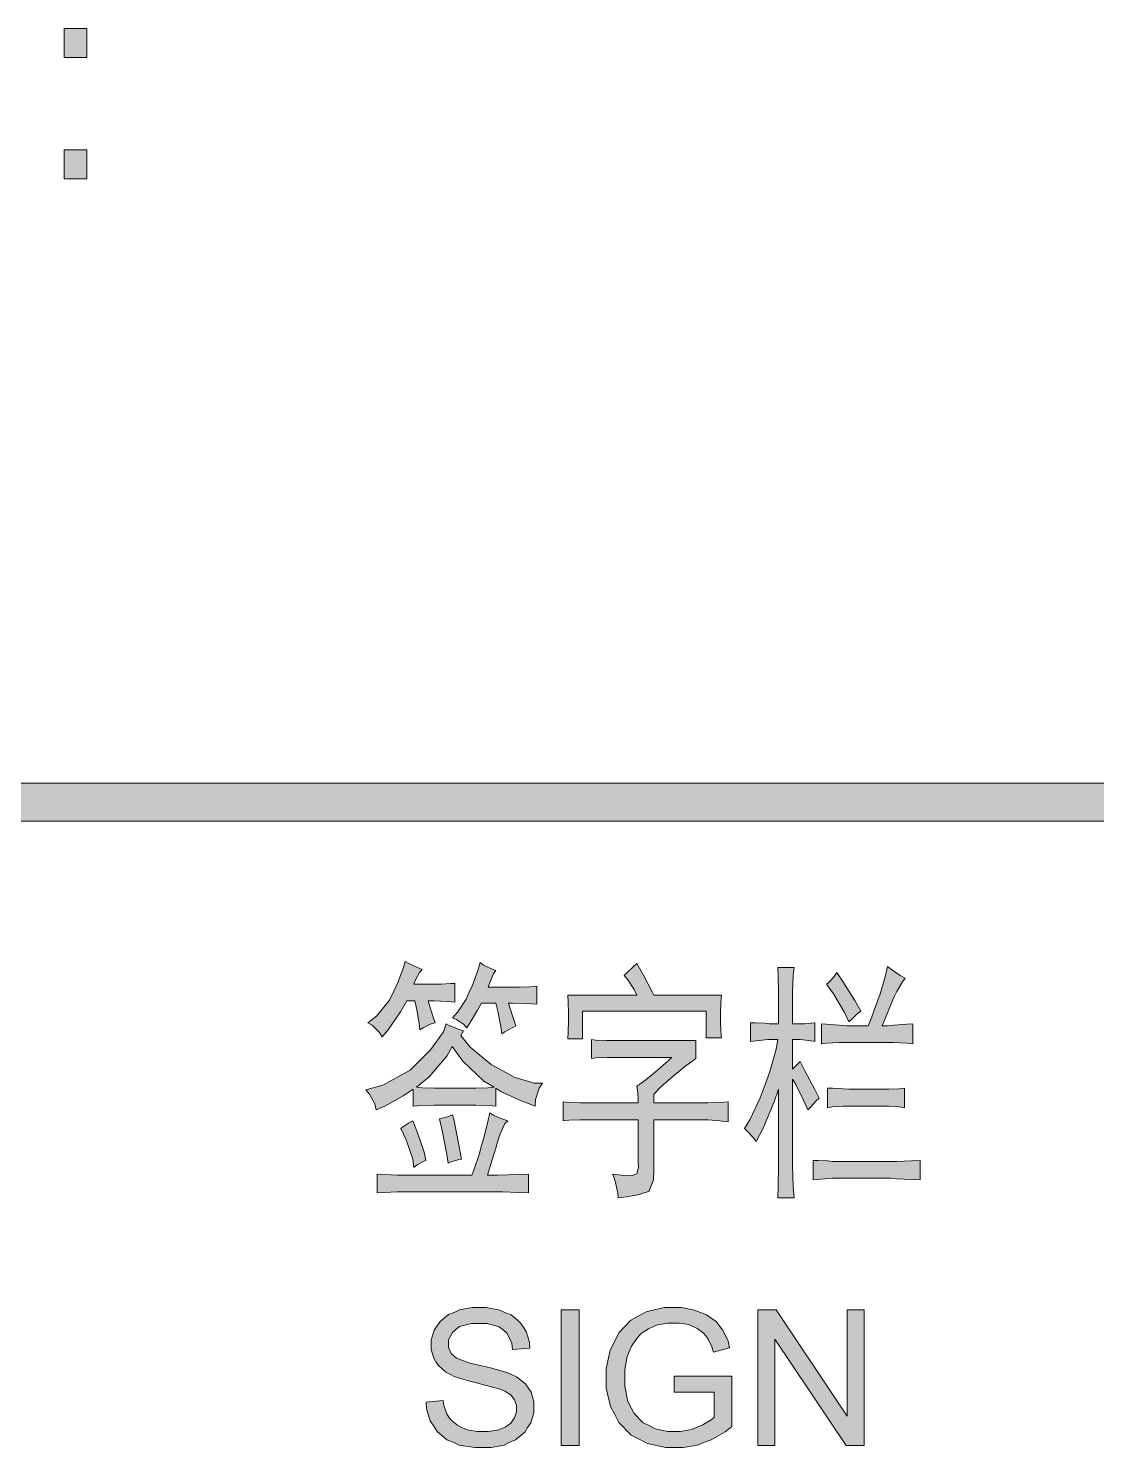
# Model space of a CAD drawing. Header units: millimetres. Extents: x 0 to 414, y 0 to 292.
# Drawn here: x 369.16 to 381.14, y 116.38 to 132.3 of the extents above; entities that cross this region are included whole.
import ezdxf

# ---------------------------------------------------------------- set-up
doc = ezdxf.new("R2010")
doc.units = ezdxf.units.MM

msp = doc.modelspace()

# ---------------------------------------------------------------- hatches: boundary and pattern name
h = msp.add_hatch(color=0)
h.dxf.hatch_style = 2
h.paths.add_polyline_path([(369.820472, 131.974167), (369.566472, 131.974167), (369.566472, 132.30225), (369.820472, 132.30225)])
h = msp.add_hatch(color=0)
h.dxf.hatch_style = 2
h.paths.add_polyline_path([(369.820472, 130.615972), (369.566472, 130.615972), (369.566472, 130.940528), (369.820472, 130.940528)])
h = msp.add_hatch(color=0)
h.dxf.hatch_style = 2
h.paths.add_polyline_path([(404.237472, 123.835583), (404.237472, 123.41225), (354.957944, 123.41225), (354.957944, 123.835583)])
h = msp.add_hatch(color=0)
h.dxf.hatch_style = 2
h.paths.add_polyline_path([(373.944444, 121.38025), (373.863306, 121.387306), (373.711611, 121.394361), (373.644583, 121.394361), (373.662222, 121.330861), (373.701028, 121.210917), (373.722194, 121.147417), (373.669278, 121.133306), (373.588139, 121.0945), (373.552861, 121.069806), (373.545806, 121.136833), (373.517583, 121.299111), (373.496417, 121.394361), (373.404694, 121.394361), (373.334139, 121.270889), (373.196556, 121.069806), (373.129528, 120.992194), (373.097778, 121.045111), (373.016639, 121.122722), (372.970778, 121.147417), (373.066028, 121.225028), (373.210667, 121.404944), (373.260056, 121.503722), (373.305917, 121.6025), (373.369417, 121.768306), (373.387056, 121.835333), (373.429389, 121.814167), (373.524639, 121.768306), (373.577556, 121.747139), (373.549333, 121.715389), (373.503472, 121.630722), (373.485833, 121.581333), (373.746889, 121.581333), (373.796278, 121.581333), (373.895056, 121.588389), (373.944444, 121.591917)])
h = msp.add_hatch(color=0)
h.dxf.hatch_style = 2
h.paths.add_polyline_path([(374.628833, 121.115667), (374.5865, 121.0945), (374.505361, 121.048639), (374.470083, 121.027472), (374.4595, 121.108611), (374.42775, 121.281472), (374.403056, 121.369667), (374.244306, 121.369667), (374.198444, 121.292056), (374.117306, 121.154472), (374.0785, 121.0945), (374.039694, 121.133306), (373.962083, 121.186222), (373.91975, 121.203861), (373.979722, 121.270889), (374.071444, 121.415528), (374.106722, 121.493139), (374.142, 121.57075), (374.201972, 121.736556), (374.226667, 121.82475), (374.265472, 121.796528), (374.353667, 121.754194), (374.403056, 121.736556), (374.378361, 121.69775), (374.336028, 121.6025), (374.318389, 121.549583), (374.628833, 121.549583), (374.667639, 121.549583), (374.784056, 121.553111), (374.861667, 121.560167), (374.861667, 121.359083), (374.748778, 121.366139), (374.590028, 121.369667), (374.544167, 121.369667), (374.561806, 121.320278), (374.600611, 121.193278)])
h = msp.add_hatch(color=0)
h.dxf.hatch_style = 2
h.paths.add_polyline_path([(375.9835, 121.814167), (376.061111, 121.676583), (376.156361, 121.496667), (376.174, 121.457861), (376.932472, 121.457861), (376.925417, 121.376722), (376.921889, 121.249722), (376.921889, 121.203861), (376.921889, 121.165056), (376.925417, 121.055694), (376.932472, 120.981611), (376.763139, 120.981611), (376.763139, 121.281472), (375.376722, 121.281472), (375.376722, 120.971028), (375.210917, 120.971028), (375.214444, 121.048639), (375.217972, 121.172111), (375.217972, 121.214444), (375.217972, 121.260306), (375.214444, 121.38025), (375.210917, 121.457861), (375.9835, 121.457861), (375.955278, 121.521361), (375.884722, 121.630722), (375.842389, 121.680111), (375.874139, 121.708333), (375.944694, 121.775361)])
h = msp.add_hatch(color=0)
h.dxf.hatch_style = 2
h.paths.add_polyline_path([(377.257028, 121.147417), (377.309944, 121.147417), (377.419306, 121.143889), (377.472222, 121.136833), (377.571, 121.136833), (377.571, 121.404944), (377.571, 121.486083), (377.567472, 121.669528), (377.563944, 121.768306), (377.747389, 121.768306), (377.736806, 121.680111), (377.72975, 121.496667), (377.72975, 121.404944), (377.72975, 121.136833), (377.828528, 121.136833), (377.863806, 121.136833), (377.937889, 121.143889), (377.980222, 121.147417), (377.980222, 120.939278), (377.962583, 120.942806), (377.877917, 120.953389), (377.814417, 120.960444), (377.72975, 120.960444), (377.72975, 120.628833), (377.814417, 120.717028), (377.870861, 120.604139), (377.980222, 120.399528), (378.029611, 120.304278), (377.994333, 120.272528), (377.934361, 120.2055), (377.902611, 120.17375), (377.853222, 120.283111), (377.768556, 120.455972), (377.72975, 120.515944), (377.72975, 119.662222), (377.72975, 119.545806), (377.736806, 119.309444), (377.747389, 119.185972), (377.563944, 119.185972), (377.567472, 119.312972), (377.571, 119.552861), (377.571, 119.662222), (377.571, 120.406583), (377.525139, 120.261944), (377.401667, 119.969139), (377.320528, 119.817444), (377.288778, 119.863306), (377.22175, 119.933861), (377.19, 119.962083), (377.249972, 120.060861), (377.366389, 120.307806), (377.422833, 120.455972), (377.47575, 120.604139), (377.546306, 120.854611), (377.563944, 120.960444), (377.454583, 120.960444), (377.257028, 120.939278)])
h = msp.add_hatch(color=0)
h.dxf.hatch_style = 2
h.paths.add_polyline_path([(378.992694, 121.648361), (378.960944, 121.609556), (378.897444, 121.500194), (378.865694, 121.433167), (378.833944, 121.362611), (378.770444, 121.203861), (378.735167, 121.115667), (378.795139, 121.115667), (378.869222, 121.122722), (379.010333, 121.133306), (379.077361, 121.136833), (379.077361, 120.914583), (379.010333, 120.921639), (378.865694, 120.928694), (378.784556, 120.928694), (378.336528, 120.928694), (378.251861, 120.928694), (378.11075, 120.921639), (378.054306, 120.914583), (378.054306, 121.136833), (378.11075, 121.133306), (378.251861, 121.122722), (378.336528, 121.115667), (378.576417, 121.115667), (378.608167, 121.186222), (378.661083, 121.330861), (378.685778, 121.404944), (378.710472, 121.4755), (378.766917, 121.666), (378.795139, 121.782417), (378.837472, 121.747139), (378.93625, 121.680111)])
h = msp.add_hatch(color=0)
h.dxf.hatch_style = 2
h.paths.add_polyline_path([(378.227167, 121.715389), (378.294194, 121.613083), (378.42825, 121.397889), (378.495278, 121.281472), (378.46, 121.25325), (378.3965, 121.193278), (378.361222, 121.161528), (378.311833, 121.263833), (378.188361, 121.4755), (378.11075, 121.581333), (378.135444, 121.6025), (378.195417, 121.669528)])
h = msp.add_hatch(color=0)
h.paths.add_polyline_path([(374.844028, 120.216083), (374.68175, 120.279583), (374.4595, 120.378361), (374.403056, 120.417167), (374.403056, 120.216083), (374.328972, 120.223139), (374.180806, 120.226667), (374.11025, 120.226667), (373.785694, 120.226667), (373.711611, 120.226667), (373.559917, 120.223139), (373.478778, 120.216083), (373.478778, 120.406583), (373.365889, 120.328972), (373.15775, 120.212556), (373.0625, 120.17375), (373.048389, 120.240778), (372.988417, 120.350139), (372.946083, 120.396), (373.136583, 120.448917), (373.4435, 120.61825), (373.559917, 120.734667), (373.672806, 120.847556), (373.817444, 121.048639), (373.845667, 121.136833), (373.888, 121.115667), (373.986778, 121.076861), (374.043222, 121.059222), (374.011472, 121.006306), (374.117306, 120.875778), (374.350139, 120.68175), (374.480667, 120.611194), (374.611194, 120.540639), (374.833444, 120.473611), (374.925167, 120.473611), (374.889889, 120.417167), (374.847556, 120.290167)])
h.paths.add_polyline_path([(373.514056, 120.42775), (373.577556, 120.420694), (373.715139, 120.417167), (373.785694, 120.417167), (374.11025, 120.417167), (374.180806, 120.417167), (374.318389, 120.420694), (374.385417, 120.42775), (374.269, 120.494778), (374.032639, 120.720556), (373.912694, 120.882833), (373.852722, 120.773472), (373.655167, 120.544167)])
h = msp.add_hatch(color=0)
h.dxf.hatch_style = 2
h.paths.add_polyline_path([(376.646722, 120.949861), (376.646722, 120.748778), (376.614972, 120.727611), (376.519722, 120.657056), (376.456222, 120.604139), (376.39625, 120.55475), (376.251611, 120.42775), (376.174, 120.350139), (376.174, 120.251361), (376.738444, 120.251361), (376.780778, 120.251361), (376.914833, 120.254889), (377.006556, 120.261944), (377.006556, 120.039694), (376.914833, 120.050278), (376.780778, 120.060861), (376.738444, 120.060861), (376.174, 120.060861), (376.174, 119.496417), (376.170472, 119.387056), (376.117556, 119.256528), (376.064639, 119.242417), (376.01525, 119.224778), (375.870611, 119.196556), (375.775361, 119.185972), (375.771833, 119.242417), (375.740083, 119.372944), (375.715389, 119.450556), (375.810639, 119.439972), (375.934111, 119.436444), (375.958806, 119.447028), (375.9835, 119.454083), (376.004667, 119.528167), (376.001139, 119.595194), (376.001139, 120.060861), (375.415528, 120.060861), (375.352028, 120.060861), (375.2215, 120.057333), (375.158, 120.050278), (375.158, 120.261944), (375.2215, 120.254889), (375.344972, 120.251361), (375.408472, 120.251361), (376.001139, 120.251361), (376.001139, 120.30075), (375.990556, 120.396), (375.9835, 120.438333), (376.018778, 120.4595), (376.103444, 120.523), (376.149306, 120.561806), (376.195167, 120.600611), (376.308056, 120.699389), (376.375083, 120.759361), (375.725972, 120.759361), (375.651889, 120.759361), (375.524889, 120.755833), (375.4755, 120.748778), (375.4755, 120.960444), (375.524889, 120.953389), (375.644833, 120.949861), (375.715389, 120.949861)])
h = msp.add_hatch(color=0)
h.dxf.hatch_style = 2
h.paths.add_polyline_path([(378.752806, 120.406583), (378.80925, 120.406583), (378.925667, 120.410111), (378.985639, 120.417167), (378.985639, 120.194917), (378.925667, 120.2055), (378.80925, 120.216083), (378.752806, 120.216083), (378.361222, 120.216083), (378.297722, 120.216083), (378.177778, 120.2055), (378.121333, 120.194917), (378.121333, 120.417167), (378.177778, 120.417167), (378.297722, 120.410111), (378.361222, 120.406583)])
h = msp.add_hatch(color=0)
h.dxf.hatch_style = 2
h.paths.add_polyline_path([(373.369417, 119.253), (373.298861, 119.253), (373.150694, 119.245944), (373.073083, 119.242417), (373.073083, 119.450556), (373.154222, 119.447028), (373.298861, 119.439972), (373.362361, 119.439972), (374.134944, 119.439972), (374.159639, 119.507), (374.216083, 119.672806), (374.244306, 119.775111), (374.272528, 119.873889), (374.318389, 120.057333), (374.336028, 120.138472), (374.381889, 120.11025), (374.480667, 120.067917), (374.537111, 120.050278), (374.505361, 120.018528), (374.452444, 119.905639), (374.42775, 119.8245), (374.403056, 119.743361), (374.343083, 119.552861), (374.311333, 119.439972), (374.424222, 119.439972), (374.653528, 119.447028), (374.769944, 119.450556), (374.769944, 119.242417), (374.653528, 119.245944), (374.477139, 119.253), (374.420694, 119.253)])
h = msp.add_hatch(color=0)
h.dxf.hatch_style = 2
h.paths.add_polyline_path([(373.471722, 120.050278), (373.524639, 119.916222), (373.598722, 119.6975), (373.619889, 119.605778), (373.588139, 119.595194), (373.521111, 119.556389), (373.485833, 119.528167), (373.471722, 119.619889), (373.397639, 119.835083), (373.337667, 119.962083), (373.358833, 119.979722), (373.425861, 120.022056)])
h = msp.add_hatch(color=0)
h.dxf.hatch_style = 2
h.paths.add_polyline_path([(373.870361, 119.574028), (373.85625, 119.672806), (373.806861, 119.923278), (373.771583, 120.071444), (373.803333, 120.0785), (373.877417, 120.099667), (373.91975, 120.117306), (373.937389, 120.050278), (373.986778, 119.799806), (374.018528, 119.619889), (373.979722, 119.612833), (373.902111, 119.591667)])
h = msp.add_hatch(color=0)
h.dxf.hatch_style = 2
h.paths.add_polyline_path([(378.826889, 119.595194), (378.897444, 119.595194), (379.06325, 119.60225), (379.162028, 119.605778), (379.162028, 119.387056), (379.06325, 119.390583), (378.897444, 119.401167), (378.826889, 119.408222), (378.177778, 119.408222), (377.962583, 119.387056), (377.962583, 119.605778), (378.0155, 119.605778), (378.124861, 119.60225), (378.177778, 119.595194)])
h = msp.add_hatch(color=0)
h.dxf.hatch_style = 2
h.paths.add_polyline_path([(373.623417, 116.896444), (373.813917, 116.914083), (373.820972, 116.857639), (373.852722, 116.762389), (373.877417, 116.727111), (373.902111, 116.691833), (373.976194, 116.631861), (374.029111, 116.607167), (374.082028, 116.586), (374.194917, 116.564833), (374.261944, 116.564833), (374.318389, 116.564833), (374.420694, 116.578944), (374.463028, 116.596583), (374.508889, 116.614222), (374.572389, 116.660083), (374.593556, 116.691833), (374.614722, 116.720056), (374.635889, 116.787083), (374.635889, 116.822361), (374.635889, 116.857639), (374.614722, 116.921139), (374.593556, 116.945833), (374.575917, 116.974056), (374.505361, 117.016389), (374.4595, 117.037556), (374.42775, 117.048139), (374.293694, 117.083417), (374.187861, 117.111639), (374.082028, 117.136333), (373.937389, 117.182194), (373.895056, 117.203361), (373.842139, 117.231583), (373.761, 117.305667), (373.732778, 117.348), (373.708083, 117.386806), (373.679861, 117.482056), (373.679861, 117.534972), (373.679861, 117.591417), (373.711611, 117.700778), (373.746889, 117.750167), (373.778639, 117.799556), (373.873889, 117.877167), (373.937389, 117.901861), (373.997361, 117.930083), (374.138472, 117.954778), (374.212556, 117.954778), (374.297222, 117.954778), (374.448917, 117.926556), (374.512417, 117.898333), (374.575917, 117.873639), (374.674694, 117.7925), (374.709972, 117.739583), (374.74525, 117.686667), (374.780528, 117.566722), (374.784056, 117.499694), (374.590028, 117.485583), (374.582972, 117.556139), (374.530056, 117.6655), (374.487722, 117.704306), (374.441861, 117.739583), (374.307806, 117.778389), (374.223139, 117.778389), (374.131417, 117.778389), (373.997361, 117.743111), (373.955028, 117.711361), (373.916222, 117.676083), (373.873889, 117.594944), (373.873889, 117.549083), (373.873889, 117.50675), (373.902111, 117.439722), (373.933861, 117.415028), (373.962083, 117.386806), (374.113778, 117.333889), (374.233722, 117.305667), (374.357194, 117.277444), (374.526528, 117.228056), (374.572389, 117.210417), (374.635889, 117.178667), (374.734667, 117.101056), (374.766417, 117.055194), (374.798167, 117.005806), (374.829917, 116.899972), (374.829917, 116.84), (374.829917, 116.7765), (374.794639, 116.663611), (374.759361, 116.610694), (374.727611, 116.557778), (374.625306, 116.473111), (374.561806, 116.444889), (374.498306, 116.413139), (374.350139, 116.384917), (374.269, 116.384917), (374.166694, 116.384917), (373.993833, 116.413139), (373.926806, 116.444889), (373.85625, 116.473111), (373.746889, 116.564833), (373.708083, 116.624806), (373.669278, 116.684778), (373.626944, 116.822361)])
h = msp.add_hatch(color=0)
h.dxf.hatch_style = 2
h.paths.add_polyline_path([(373.623417, 116.896444), (373.813917, 116.914083), (373.820972, 116.857639), (373.852722, 116.762389), (373.877417, 116.727111), (373.902111, 116.691833), (373.976194, 116.631861), (374.029111, 116.607167), (374.082028, 116.586), (374.194917, 116.564833), (374.261944, 116.564833), (374.318389, 116.564833), (374.420694, 116.578944), (374.463028, 116.596583), (374.508889, 116.614222), (374.572389, 116.660083), (374.593556, 116.691833), (374.614722, 116.720056), (374.635889, 116.787083), (374.635889, 116.822361), (374.635889, 116.857639), (374.614722, 116.921139), (374.593556, 116.945833), (374.575917, 116.974056), (374.505361, 117.016389), (374.4595, 117.037556), (374.42775, 117.048139), (374.293694, 117.083417), (374.187861, 117.111639), (374.082028, 117.136333), (373.937389, 117.182194), (373.895056, 117.203361), (373.842139, 117.231583), (373.761, 117.305667), (373.732778, 117.348), (373.708083, 117.386806), (373.679861, 117.482056), (373.679861, 117.534972), (373.679861, 117.591417), (373.711611, 117.700778), (373.746889, 117.750167), (373.778639, 117.799556), (373.873889, 117.877167), (373.937389, 117.901861), (373.997361, 117.930083), (374.138472, 117.954778), (374.212556, 117.954778), (374.297222, 117.954778), (374.448917, 117.926556), (374.512417, 117.898333), (374.575917, 117.873639), (374.674694, 117.7925), (374.709972, 117.739583), (374.74525, 117.686667), (374.780528, 117.566722), (374.784056, 117.499694), (374.590028, 117.485583), (374.582972, 117.556139), (374.530056, 117.6655), (374.487722, 117.704306), (374.441861, 117.739583), (374.307806, 117.778389), (374.223139, 117.778389), (374.131417, 117.778389), (373.997361, 117.743111), (373.955028, 117.711361), (373.916222, 117.676083), (373.873889, 117.594944), (373.873889, 117.549083), (373.873889, 117.50675), (373.902111, 117.439722), (373.933861, 117.415028), (373.962083, 117.386806), (374.113778, 117.333889), (374.233722, 117.305667), (374.357194, 117.277444), (374.526528, 117.228056), (374.572389, 117.210417), (374.635889, 117.178667), (374.734667, 117.101056), (374.766417, 117.055194), (374.798167, 117.005806), (374.829917, 116.899972), (374.829917, 116.84), (374.829917, 116.7765), (374.794639, 116.663611), (374.759361, 116.610694), (374.727611, 116.557778), (374.625306, 116.473111), (374.561806, 116.444889), (374.498306, 116.413139), (374.350139, 116.384917), (374.269, 116.384917), (374.166694, 116.384917), (373.993833, 116.413139), (373.926806, 116.444889), (373.85625, 116.473111), (373.746889, 116.564833), (373.708083, 116.624806), (373.669278, 116.684778), (373.626944, 116.822361)])
h = msp.add_hatch(color=0)
h.dxf.hatch_style = 2
h.paths.add_polyline_path([(373.623417, 116.896444), (373.813917, 116.914083), (373.820972, 116.857639), (373.852722, 116.762389), (373.877417, 116.727111), (373.902111, 116.691833), (373.976194, 116.631861), (374.029111, 116.607167), (374.082028, 116.586), (374.194917, 116.564833), (374.261944, 116.564833), (374.318389, 116.564833), (374.420694, 116.578944), (374.463028, 116.596583), (374.508889, 116.614222), (374.572389, 116.660083), (374.593556, 116.691833), (374.614722, 116.720056), (374.635889, 116.787083), (374.635889, 116.822361), (374.635889, 116.857639), (374.614722, 116.921139), (374.593556, 116.945833), (374.575917, 116.974056), (374.505361, 117.016389), (374.4595, 117.037556), (374.42775, 117.048139), (374.293694, 117.083417), (374.187861, 117.111639), (374.082028, 117.136333), (373.937389, 117.182194), (373.895056, 117.203361), (373.842139, 117.231583), (373.761, 117.305667), (373.732778, 117.348), (373.708083, 117.386806), (373.679861, 117.482056), (373.679861, 117.534972), (373.679861, 117.591417), (373.711611, 117.700778), (373.746889, 117.750167), (373.778639, 117.799556), (373.873889, 117.877167), (373.937389, 117.901861), (373.997361, 117.930083), (374.138472, 117.954778), (374.212556, 117.954778), (374.297222, 117.954778), (374.448917, 117.926556), (374.512417, 117.898333), (374.575917, 117.873639), (374.674694, 117.7925), (374.709972, 117.739583), (374.74525, 117.686667), (374.780528, 117.566722), (374.784056, 117.499694), (374.590028, 117.485583), (374.582972, 117.556139), (374.530056, 117.6655), (374.487722, 117.704306), (374.441861, 117.739583), (374.307806, 117.778389), (374.223139, 117.778389), (374.131417, 117.778389), (373.997361, 117.743111), (373.955028, 117.711361), (373.916222, 117.676083), (373.873889, 117.594944), (373.873889, 117.549083), (373.873889, 117.50675), (373.902111, 117.439722), (373.933861, 117.415028), (373.962083, 117.386806), (374.113778, 117.333889), (374.233722, 117.305667), (374.357194, 117.277444), (374.526528, 117.228056), (374.572389, 117.210417), (374.635889, 117.178667), (374.734667, 117.101056), (374.766417, 117.055194), (374.798167, 117.005806), (374.829917, 116.899972), (374.829917, 116.84), (374.829917, 116.7765), (374.794639, 116.663611), (374.759361, 116.610694), (374.727611, 116.557778), (374.625306, 116.473111), (374.561806, 116.444889), (374.498306, 116.413139), (374.350139, 116.384917), (374.269, 116.384917), (374.166694, 116.384917), (373.993833, 116.413139), (373.926806, 116.444889), (373.85625, 116.473111), (373.746889, 116.564833), (373.708083, 116.624806), (373.669278, 116.684778), (373.626944, 116.822361)])
h = msp.add_hatch(color=0)
h.dxf.hatch_style = 2
h.paths.add_polyline_path([(376.403306, 117.005806), (376.403306, 117.185722), (377.048889, 117.185722), (377.048889, 116.621278), (376.974806, 116.561306), (376.819583, 116.473111), (376.741972, 116.444889), (376.664361, 116.413139), (376.502083, 116.384917), (376.417417, 116.384917), (376.308056, 116.384917), (376.103444, 116.430778), (376.011722, 116.480167), (375.92, 116.526028), (375.782417, 116.667139), (375.736556, 116.755333), (375.690694, 116.847056), (375.641306, 117.051667), (375.641306, 117.161028), (375.641306, 117.273917), (375.687167, 117.478528), (375.736556, 117.577306), (375.782417, 117.672556), (375.916472, 117.813667), (376.001139, 117.859528), (376.089333, 117.908917), (376.290417, 117.954778), (376.403306, 117.954778), (376.484444, 117.954778), (376.632611, 117.926556), (376.699639, 117.901861), (376.766667, 117.873639), (376.8725, 117.799556), (376.907778, 117.753694), (376.946583, 117.704306), (377.006556, 117.580833), (377.024194, 117.503222), (376.844278, 117.453833), (376.826639, 117.513806), (376.784306, 117.602), (376.756083, 117.637278), (376.731389, 117.669028), (376.660833, 117.721944), (376.611444, 117.743111), (376.565583, 117.764278), (376.45975, 117.781917), (376.403306, 117.781917), (376.33275, 117.781917), (376.216333, 117.76075), (376.163417, 117.739583), (376.114028, 117.718417), (376.032889, 117.6655), (376.004667, 117.630222), (375.972917, 117.594944), (375.923528, 117.520861), (375.905889, 117.478528), (375.877667, 117.407972), (375.849444, 117.256278), (375.849444, 117.175139), (375.849444, 117.072833), (375.884722, 116.9035), (375.92, 116.832944), (375.955278, 116.765917), (376.054056, 116.663611), (376.121083, 116.631861), (376.188111, 116.596583), (376.33275, 116.564833), (376.406833, 116.564833), (376.470333, 116.564833), (376.600861, 116.589528), (376.660833, 116.614222), (376.724333, 116.638917), (376.819583, 116.695361), (376.851333, 116.723583), (376.851333, 117.005806)])
h = msp.add_hatch(color=0)
h.dxf.hatch_style = 2
h.paths.add_polyline_path([(376.403306, 117.005806), (376.403306, 117.185722), (377.048889, 117.185722), (377.048889, 116.621278), (376.974806, 116.561306), (376.819583, 116.473111), (376.741972, 116.444889), (376.664361, 116.413139), (376.502083, 116.384917), (376.417417, 116.384917), (376.308056, 116.384917), (376.103444, 116.430778), (376.011722, 116.480167), (375.92, 116.526028), (375.782417, 116.667139), (375.736556, 116.755333), (375.690694, 116.847056), (375.641306, 117.051667), (375.641306, 117.161028), (375.641306, 117.273917), (375.687167, 117.478528), (375.736556, 117.577306), (375.782417, 117.672556), (375.916472, 117.813667), (376.001139, 117.859528), (376.089333, 117.908917), (376.290417, 117.954778), (376.403306, 117.954778), (376.484444, 117.954778), (376.632611, 117.926556), (376.699639, 117.901861), (376.766667, 117.873639), (376.8725, 117.799556), (376.907778, 117.753694), (376.946583, 117.704306), (377.006556, 117.580833), (377.024194, 117.503222), (376.844278, 117.453833), (376.826639, 117.513806), (376.784306, 117.602), (376.756083, 117.637278), (376.731389, 117.669028), (376.660833, 117.721944), (376.611444, 117.743111), (376.565583, 117.764278), (376.45975, 117.781917), (376.403306, 117.781917), (376.33275, 117.781917), (376.216333, 117.76075), (376.163417, 117.739583), (376.114028, 117.718417), (376.032889, 117.6655), (376.004667, 117.630222), (375.972917, 117.594944), (375.923528, 117.520861), (375.905889, 117.478528), (375.877667, 117.407972), (375.849444, 117.256278), (375.849444, 117.175139), (375.849444, 117.072833), (375.884722, 116.9035), (375.92, 116.832944), (375.955278, 116.765917), (376.054056, 116.663611), (376.121083, 116.631861), (376.188111, 116.596583), (376.33275, 116.564833), (376.406833, 116.564833), (376.470333, 116.564833), (376.600861, 116.589528), (376.660833, 116.614222), (376.724333, 116.638917), (376.819583, 116.695361), (376.851333, 116.723583), (376.851333, 117.005806)])
h = msp.add_hatch(color=0)
h.dxf.hatch_style = 2
h.paths.add_polyline_path([(376.403306, 117.005806), (376.403306, 117.185722), (377.048889, 117.185722), (377.048889, 116.621278), (376.974806, 116.561306), (376.819583, 116.473111), (376.741972, 116.444889), (376.664361, 116.413139), (376.502083, 116.384917), (376.417417, 116.384917), (376.308056, 116.384917), (376.103444, 116.430778), (376.011722, 116.480167), (375.92, 116.526028), (375.782417, 116.667139), (375.736556, 116.755333), (375.690694, 116.847056), (375.641306, 117.051667), (375.641306, 117.161028), (375.641306, 117.273917), (375.687167, 117.478528), (375.736556, 117.577306), (375.782417, 117.672556), (375.916472, 117.813667), (376.001139, 117.859528), (376.089333, 117.908917), (376.290417, 117.954778), (376.403306, 117.954778), (376.484444, 117.954778), (376.632611, 117.926556), (376.699639, 117.901861), (376.766667, 117.873639), (376.8725, 117.799556), (376.907778, 117.753694), (376.946583, 117.704306), (377.006556, 117.580833), (377.024194, 117.503222), (376.844278, 117.453833), (376.826639, 117.513806), (376.784306, 117.602), (376.756083, 117.637278), (376.731389, 117.669028), (376.660833, 117.721944), (376.611444, 117.743111), (376.565583, 117.764278), (376.45975, 117.781917), (376.403306, 117.781917), (376.33275, 117.781917), (376.216333, 117.76075), (376.163417, 117.739583), (376.114028, 117.718417), (376.032889, 117.6655), (376.004667, 117.630222), (375.972917, 117.594944), (375.923528, 117.520861), (375.905889, 117.478528), (375.877667, 117.407972), (375.849444, 117.256278), (375.849444, 117.175139), (375.849444, 117.072833), (375.884722, 116.9035), (375.92, 116.832944), (375.955278, 116.765917), (376.054056, 116.663611), (376.121083, 116.631861), (376.188111, 116.596583), (376.33275, 116.564833), (376.406833, 116.564833), (376.470333, 116.564833), (376.600861, 116.589528), (376.660833, 116.614222), (376.724333, 116.638917), (376.819583, 116.695361), (376.851333, 116.723583), (376.851333, 117.005806)])
h = msp.add_hatch(color=0)
h.dxf.hatch_style = 2
h.paths.add_polyline_path([(375.136833, 116.409611), (375.136833, 117.930083), (375.337917, 117.930083), (375.337917, 116.409611)])
h = msp.add_hatch(color=0)
h.dxf.hatch_style = 2
h.paths.add_polyline_path([(375.136833, 116.409611), (375.136833, 117.930083), (375.337917, 117.930083), (375.337917, 116.409611)])
h = msp.add_hatch(color=0)
h.dxf.hatch_style = 2
h.paths.add_polyline_path([(375.136833, 116.409611), (375.136833, 117.930083), (375.337917, 117.930083), (375.337917, 116.409611)])
h = msp.add_hatch(color=0)
h.dxf.hatch_style = 2
h.paths.add_polyline_path([(377.341694, 116.409611), (377.341694, 117.930083), (377.546306, 117.930083), (378.343583, 116.737694), (378.343583, 117.930083), (378.534083, 117.930083), (378.534083, 116.409611), (378.329472, 116.409611), (377.532194, 117.602), (377.532194, 116.409611)])
h = msp.add_hatch(color=0)
h.dxf.hatch_style = 2
h.paths.add_polyline_path([(377.341694, 116.409611), (377.341694, 117.930083), (377.546306, 117.930083), (378.343583, 116.737694), (378.343583, 117.930083), (378.534083, 117.930083), (378.534083, 116.409611), (378.329472, 116.409611), (377.532194, 117.602), (377.532194, 116.409611)])
h = msp.add_hatch(color=0)
h.dxf.hatch_style = 2
h.paths.add_polyline_path([(377.341694, 116.409611), (377.341694, 117.930083), (377.546306, 117.930083), (378.343583, 116.737694), (378.343583, 117.930083), (378.534083, 117.930083), (378.534083, 116.409611), (378.329472, 116.409611), (377.532194, 117.602), (377.532194, 116.409611)])

# ---------------------------------------------------------------- linework, layer by layer
at = {"color": 0, "lineweight": 0}
for points in [[(369.820472, 131.974167), (369.566472, 131.974167), (369.566472, 132.30225), (369.820472, 132.30225)], [(369.820472, 130.615972), (369.566472, 130.615972), (369.566472, 130.940528), (369.820472, 130.940528)], [(404.237472, 123.835583), (404.237472, 123.41225), (354.957944, 123.41225), (354.957944, 123.835583)], [(373.944444, 121.38025), (373.863306, 121.387306), (373.711611, 121.394361), (373.644583, 121.394361), (373.662222, 121.330861), (373.701028, 121.210917), (373.722194, 121.147417), (373.669278, 121.133306), (373.588139, 121.0945), (373.552861, 121.069806), (373.545806, 121.136833), (373.517583, 121.299111), (373.496417, 121.394361), (373.404694, 121.394361), (373.334139, 121.270889), (373.196556, 121.069806), (373.129528, 120.992194), (373.097778, 121.045111), (373.016639, 121.122722), (372.970778, 121.147417), (373.066028, 121.225028), (373.210667, 121.404944), (373.260056, 121.503722), (373.305917, 121.6025), (373.369417, 121.768306), (373.387056, 121.835333), (373.429389, 121.814167), (373.524639, 121.768306), (373.577556, 121.747139), (373.549333, 121.715389), (373.503472, 121.630722), (373.485833, 121.581333), (373.746889, 121.581333), (373.796278, 121.581333), (373.895056, 121.588389), (373.944444, 121.591917)], [(374.628833, 121.115667), (374.5865, 121.0945), (374.505361, 121.048639), (374.470083, 121.027472), (374.4595, 121.108611), (374.42775, 121.281472), (374.403056, 121.369667), (374.244306, 121.369667), (374.198444, 121.292056), (374.117306, 121.154472), (374.0785, 121.0945), (374.039694, 121.133306), (373.962083, 121.186222), (373.91975, 121.203861), (373.979722, 121.270889), (374.071444, 121.415528), (374.106722, 121.493139), (374.142, 121.57075), (374.201972, 121.736556), (374.226667, 121.82475), (374.265472, 121.796528), (374.353667, 121.754194), (374.403056, 121.736556), (374.378361, 121.69775), (374.336028, 121.6025), (374.318389, 121.549583), (374.628833, 121.549583), (374.667639, 121.549583), (374.784056, 121.553111), (374.861667, 121.560167), (374.861667, 121.359083), (374.748778, 121.366139), (374.590028, 121.369667), (374.544167, 121.369667), (374.561806, 121.320278), (374.600611, 121.193278)], [(375.9835, 121.814167), (376.061111, 121.676583), (376.156361, 121.496667), (376.174, 121.457861), (376.932472, 121.457861), (376.925417, 121.376722), (376.921889, 121.249722), (376.921889, 121.203861), (376.921889, 121.165056), (376.925417, 121.055694), (376.932472, 120.981611), (376.763139, 120.981611), (376.763139, 121.281472), (375.376722, 121.281472), (375.376722, 120.971028), (375.210917, 120.971028), (375.214444, 121.048639), (375.217972, 121.172111), (375.217972, 121.214444), (375.217972, 121.260306), (375.214444, 121.38025), (375.210917, 121.457861), (375.9835, 121.457861), (375.955278, 121.521361), (375.884722, 121.630722), (375.842389, 121.680111), (375.874139, 121.708333), (375.944694, 121.775361)], [(377.257028, 121.147417), (377.309944, 121.147417), (377.419306, 121.143889), (377.472222, 121.136833), (377.571, 121.136833), (377.571, 121.404944), (377.571, 121.486083), (377.567472, 121.669528), (377.563944, 121.768306), (377.747389, 121.768306), (377.736806, 121.680111), (377.72975, 121.496667), (377.72975, 121.404944), (377.72975, 121.136833), (377.828528, 121.136833), (377.863806, 121.136833), (377.937889, 121.143889), (377.980222, 121.147417), (377.980222, 120.939278), (377.962583, 120.942806), (377.877917, 120.953389), (377.814417, 120.960444), (377.72975, 120.960444), (377.72975, 120.628833), (377.814417, 120.717028), (377.870861, 120.604139), (377.980222, 120.399528), (378.029611, 120.304278), (377.994333, 120.272528), (377.934361, 120.2055), (377.902611, 120.17375), (377.853222, 120.283111), (377.768556, 120.455972), (377.72975, 120.515944), (377.72975, 119.662222), (377.72975, 119.545806), (377.736806, 119.309444), (377.747389, 119.185972), (377.563944, 119.185972), (377.567472, 119.312972), (377.571, 119.552861), (377.571, 119.662222), (377.571, 120.406583), (377.525139, 120.261944), (377.401667, 119.969139), (377.320528, 119.817444), (377.288778, 119.863306), (377.22175, 119.933861), (377.19, 119.962083), (377.249972, 120.060861), (377.366389, 120.307806), (377.422833, 120.455972), (377.47575, 120.604139), (377.546306, 120.854611), (377.563944, 120.960444), (377.454583, 120.960444), (377.257028, 120.939278)], [(378.992694, 121.648361), (378.960944, 121.609556), (378.897444, 121.500194), (378.865694, 121.433167), (378.833944, 121.362611), (378.770444, 121.203861), (378.735167, 121.115667), (378.795139, 121.115667), (378.869222, 121.122722), (379.010333, 121.133306), (379.077361, 121.136833), (379.077361, 120.914583), (379.010333, 120.921639), (378.865694, 120.928694), (378.784556, 120.928694), (378.336528, 120.928694), (378.251861, 120.928694), (378.11075, 120.921639), (378.054306, 120.914583), (378.054306, 121.136833), (378.11075, 121.133306), (378.251861, 121.122722), (378.336528, 121.115667), (378.576417, 121.115667), (378.608167, 121.186222), (378.661083, 121.330861), (378.685778, 121.404944), (378.710472, 121.4755), (378.766917, 121.666), (378.795139, 121.782417), (378.837472, 121.747139), (378.93625, 121.680111)], [(378.227167, 121.715389), (378.294194, 121.613083), (378.42825, 121.397889), (378.495278, 121.281472), (378.46, 121.25325), (378.3965, 121.193278), (378.361222, 121.161528), (378.311833, 121.263833), (378.188361, 121.4755), (378.11075, 121.581333), (378.135444, 121.6025), (378.195417, 121.669528)], [(374.844028, 120.216083), (374.68175, 120.279583), (374.4595, 120.378361), (374.403056, 120.417167), (374.403056, 120.216083), (374.328972, 120.223139), (374.180806, 120.226667), (374.11025, 120.226667), (373.785694, 120.226667), (373.711611, 120.226667), (373.559917, 120.223139), (373.478778, 120.216083), (373.478778, 120.406583), (373.365889, 120.328972), (373.15775, 120.212556), (373.0625, 120.17375), (373.048389, 120.240778), (372.988417, 120.350139), (372.946083, 120.396), (373.136583, 120.448917), (373.4435, 120.61825), (373.559917, 120.734667), (373.672806, 120.847556), (373.817444, 121.048639), (373.845667, 121.136833), (373.888, 121.115667), (373.986778, 121.076861), (374.043222, 121.059222), (374.011472, 121.006306), (374.117306, 120.875778), (374.350139, 120.68175), (374.480667, 120.611194), (374.611194, 120.540639), (374.833444, 120.473611), (374.925167, 120.473611), (374.889889, 120.417167), (374.847556, 120.290167)], [(373.514056, 120.42775), (373.577556, 120.420694), (373.715139, 120.417167), (373.785694, 120.417167), (374.11025, 120.417167), (374.180806, 120.417167), (374.318389, 120.420694), (374.385417, 120.42775), (374.269, 120.494778), (374.032639, 120.720556), (373.912694, 120.882833), (373.852722, 120.773472), (373.655167, 120.544167)], [(376.646722, 120.949861), (376.646722, 120.748778), (376.614972, 120.727611), (376.519722, 120.657056), (376.456222, 120.604139), (376.39625, 120.55475), (376.251611, 120.42775), (376.174, 120.350139), (376.174, 120.251361), (376.738444, 120.251361), (376.780778, 120.251361), (376.914833, 120.254889), (377.006556, 120.261944), (377.006556, 120.039694), (376.914833, 120.050278), (376.780778, 120.060861), (376.738444, 120.060861), (376.174, 120.060861), (376.174, 119.496417), (376.170472, 119.387056), (376.117556, 119.256528), (376.064639, 119.242417), (376.01525, 119.224778), (375.870611, 119.196556), (375.775361, 119.185972), (375.771833, 119.242417), (375.740083, 119.372944), (375.715389, 119.450556), (375.810639, 119.439972), (375.934111, 119.436444), (375.958806, 119.447028), (375.9835, 119.454083), (376.004667, 119.528167), (376.001139, 119.595194), (376.001139, 120.060861), (375.415528, 120.060861), (375.352028, 120.060861), (375.2215, 120.057333), (375.158, 120.050278), (375.158, 120.261944), (375.2215, 120.254889), (375.344972, 120.251361), (375.408472, 120.251361), (376.001139, 120.251361), (376.001139, 120.30075), (375.990556, 120.396), (375.9835, 120.438333), (376.018778, 120.4595), (376.103444, 120.523), (376.149306, 120.561806), (376.195167, 120.600611), (376.308056, 120.699389), (376.375083, 120.759361), (375.725972, 120.759361), (375.651889, 120.759361), (375.524889, 120.755833), (375.4755, 120.748778), (375.4755, 120.960444), (375.524889, 120.953389), (375.644833, 120.949861), (375.715389, 120.949861)], [(378.752806, 120.406583), (378.80925, 120.406583), (378.925667, 120.410111), (378.985639, 120.417167), (378.985639, 120.194917), (378.925667, 120.2055), (378.80925, 120.216083), (378.752806, 120.216083), (378.361222, 120.216083), (378.297722, 120.216083), (378.177778, 120.2055), (378.121333, 120.194917), (378.121333, 120.417167), (378.177778, 120.417167), (378.297722, 120.410111), (378.361222, 120.406583)], [(373.369417, 119.253), (373.298861, 119.253), (373.150694, 119.245944), (373.073083, 119.242417), (373.073083, 119.450556), (373.154222, 119.447028), (373.298861, 119.439972), (373.362361, 119.439972), (374.134944, 119.439972), (374.159639, 119.507), (374.216083, 119.672806), (374.244306, 119.775111), (374.272528, 119.873889), (374.318389, 120.057333), (374.336028, 120.138472), (374.381889, 120.11025), (374.480667, 120.067917), (374.537111, 120.050278), (374.505361, 120.018528), (374.452444, 119.905639), (374.42775, 119.8245), (374.403056, 119.743361), (374.343083, 119.552861), (374.311333, 119.439972), (374.424222, 119.439972), (374.653528, 119.447028), (374.769944, 119.450556), (374.769944, 119.242417), (374.653528, 119.245944), (374.477139, 119.253), (374.420694, 119.253)], [(373.471722, 120.050278), (373.524639, 119.916222), (373.598722, 119.6975), (373.619889, 119.605778), (373.588139, 119.595194), (373.521111, 119.556389), (373.485833, 119.528167), (373.471722, 119.619889), (373.397639, 119.835083), (373.337667, 119.962083), (373.358833, 119.979722), (373.425861, 120.022056)], [(373.870361, 119.574028), (373.85625, 119.672806), (373.806861, 119.923278), (373.771583, 120.071444), (373.803333, 120.0785), (373.877417, 120.099667), (373.91975, 120.117306), (373.937389, 120.050278), (373.986778, 119.799806), (374.018528, 119.619889), (373.979722, 119.612833), (373.902111, 119.591667)], [(378.826889, 119.595194), (378.897444, 119.595194), (379.06325, 119.60225), (379.162028, 119.605778), (379.162028, 119.387056), (379.06325, 119.390583), (378.897444, 119.401167), (378.826889, 119.408222), (378.177778, 119.408222), (377.962583, 119.387056), (377.962583, 119.605778), (378.0155, 119.605778), (378.124861, 119.60225), (378.177778, 119.595194)], [(373.623417, 116.896444), (373.813917, 116.914083), (373.820972, 116.857639), (373.852722, 116.762389), (373.877417, 116.727111), (373.902111, 116.691833), (373.976194, 116.631861), (374.029111, 116.607167), (374.082028, 116.586), (374.194917, 116.564833), (374.261944, 116.564833), (374.318389, 116.564833), (374.420694, 116.578944), (374.463028, 116.596583), (374.508889, 116.614222), (374.572389, 116.660083), (374.593556, 116.691833), (374.614722, 116.720056), (374.635889, 116.787083), (374.635889, 116.822361), (374.635889, 116.857639), (374.614722, 116.921139), (374.593556, 116.945833), (374.575917, 116.974056), (374.505361, 117.016389), (374.4595, 117.037556), (374.42775, 117.048139), (374.293694, 117.083417), (374.187861, 117.111639), (374.082028, 117.136333), (373.937389, 117.182194), (373.895056, 117.203361), (373.842139, 117.231583), (373.761, 117.305667), (373.732778, 117.348), (373.708083, 117.386806), (373.679861, 117.482056), (373.679861, 117.534972), (373.679861, 117.591417), (373.711611, 117.700778), (373.746889, 117.750167), (373.778639, 117.799556), (373.873889, 117.877167), (373.937389, 117.901861), (373.997361, 117.930083), (374.138472, 117.954778), (374.212556, 117.954778), (374.297222, 117.954778), (374.448917, 117.926556), (374.512417, 117.898333), (374.575917, 117.873639), (374.674694, 117.7925), (374.709972, 117.739583), (374.74525, 117.686667), (374.780528, 117.566722), (374.784056, 117.499694), (374.590028, 117.485583), (374.582972, 117.556139), (374.530056, 117.6655), (374.487722, 117.704306), (374.441861, 117.739583), (374.307806, 117.778389), (374.223139, 117.778389), (374.131417, 117.778389), (373.997361, 117.743111), (373.955028, 117.711361), (373.916222, 117.676083), (373.873889, 117.594944), (373.873889, 117.549083), (373.873889, 117.50675), (373.902111, 117.439722), (373.933861, 117.415028), (373.962083, 117.386806), (374.113778, 117.333889), (374.233722, 117.305667), (374.357194, 117.277444), (374.526528, 117.228056), (374.572389, 117.210417), (374.635889, 117.178667), (374.734667, 117.101056), (374.766417, 117.055194), (374.798167, 117.005806), (374.829917, 116.899972), (374.829917, 116.84), (374.829917, 116.7765), (374.794639, 116.663611), (374.759361, 116.610694), (374.727611, 116.557778), (374.625306, 116.473111), (374.561806, 116.444889), (374.498306, 116.413139), (374.350139, 116.384917), (374.269, 116.384917), (374.166694, 116.384917), (373.993833, 116.413139), (373.926806, 116.444889), (373.85625, 116.473111), (373.746889, 116.564833), (373.708083, 116.624806), (373.669278, 116.684778), (373.626944, 116.822361)], [(373.623417, 116.896444), (373.813917, 116.914083), (373.820972, 116.857639), (373.852722, 116.762389), (373.877417, 116.727111), (373.902111, 116.691833), (373.976194, 116.631861), (374.029111, 116.607167), (374.082028, 116.586), (374.194917, 116.564833), (374.261944, 116.564833), (374.318389, 116.564833), (374.420694, 116.578944), (374.463028, 116.596583), (374.508889, 116.614222), (374.572389, 116.660083), (374.593556, 116.691833), (374.614722, 116.720056), (374.635889, 116.787083), (374.635889, 116.822361), (374.635889, 116.857639), (374.614722, 116.921139), (374.593556, 116.945833), (374.575917, 116.974056), (374.505361, 117.016389), (374.4595, 117.037556), (374.42775, 117.048139), (374.293694, 117.083417), (374.187861, 117.111639), (374.082028, 117.136333), (373.937389, 117.182194), (373.895056, 117.203361), (373.842139, 117.231583), (373.761, 117.305667), (373.732778, 117.348), (373.708083, 117.386806), (373.679861, 117.482056), (373.679861, 117.534972), (373.679861, 117.591417), (373.711611, 117.700778), (373.746889, 117.750167), (373.778639, 117.799556), (373.873889, 117.877167), (373.937389, 117.901861), (373.997361, 117.930083), (374.138472, 117.954778), (374.212556, 117.954778), (374.297222, 117.954778), (374.448917, 117.926556), (374.512417, 117.898333), (374.575917, 117.873639), (374.674694, 117.7925), (374.709972, 117.739583), (374.74525, 117.686667), (374.780528, 117.566722), (374.784056, 117.499694), (374.590028, 117.485583), (374.582972, 117.556139), (374.530056, 117.6655), (374.487722, 117.704306), (374.441861, 117.739583), (374.307806, 117.778389), (374.223139, 117.778389), (374.131417, 117.778389), (373.997361, 117.743111), (373.955028, 117.711361), (373.916222, 117.676083), (373.873889, 117.594944), (373.873889, 117.549083), (373.873889, 117.50675), (373.902111, 117.439722), (373.933861, 117.415028), (373.962083, 117.386806), (374.113778, 117.333889), (374.233722, 117.305667), (374.357194, 117.277444), (374.526528, 117.228056), (374.572389, 117.210417), (374.635889, 117.178667), (374.734667, 117.101056), (374.766417, 117.055194), (374.798167, 117.005806), (374.829917, 116.899972), (374.829917, 116.84), (374.829917, 116.7765), (374.794639, 116.663611), (374.759361, 116.610694), (374.727611, 116.557778), (374.625306, 116.473111), (374.561806, 116.444889), (374.498306, 116.413139), (374.350139, 116.384917), (374.269, 116.384917), (374.166694, 116.384917), (373.993833, 116.413139), (373.926806, 116.444889), (373.85625, 116.473111), (373.746889, 116.564833), (373.708083, 116.624806), (373.669278, 116.684778), (373.626944, 116.822361)], [(373.623417, 116.896444), (373.813917, 116.914083), (373.820972, 116.857639), (373.852722, 116.762389), (373.877417, 116.727111), (373.902111, 116.691833), (373.976194, 116.631861), (374.029111, 116.607167), (374.082028, 116.586), (374.194917, 116.564833), (374.261944, 116.564833), (374.318389, 116.564833), (374.420694, 116.578944), (374.463028, 116.596583), (374.508889, 116.614222), (374.572389, 116.660083), (374.593556, 116.691833), (374.614722, 116.720056), (374.635889, 116.787083), (374.635889, 116.822361), (374.635889, 116.857639), (374.614722, 116.921139), (374.593556, 116.945833), (374.575917, 116.974056), (374.505361, 117.016389), (374.4595, 117.037556), (374.42775, 117.048139), (374.293694, 117.083417), (374.187861, 117.111639), (374.082028, 117.136333), (373.937389, 117.182194), (373.895056, 117.203361), (373.842139, 117.231583), (373.761, 117.305667), (373.732778, 117.348), (373.708083, 117.386806), (373.679861, 117.482056), (373.679861, 117.534972), (373.679861, 117.591417), (373.711611, 117.700778), (373.746889, 117.750167), (373.778639, 117.799556), (373.873889, 117.877167), (373.937389, 117.901861), (373.997361, 117.930083), (374.138472, 117.954778), (374.212556, 117.954778), (374.297222, 117.954778), (374.448917, 117.926556), (374.512417, 117.898333), (374.575917, 117.873639), (374.674694, 117.7925), (374.709972, 117.739583), (374.74525, 117.686667), (374.780528, 117.566722), (374.784056, 117.499694), (374.590028, 117.485583), (374.582972, 117.556139), (374.530056, 117.6655), (374.487722, 117.704306), (374.441861, 117.739583), (374.307806, 117.778389), (374.223139, 117.778389), (374.131417, 117.778389), (373.997361, 117.743111), (373.955028, 117.711361), (373.916222, 117.676083), (373.873889, 117.594944), (373.873889, 117.549083), (373.873889, 117.50675), (373.902111, 117.439722), (373.933861, 117.415028), (373.962083, 117.386806), (374.113778, 117.333889), (374.233722, 117.305667), (374.357194, 117.277444), (374.526528, 117.228056), (374.572389, 117.210417), (374.635889, 117.178667), (374.734667, 117.101056), (374.766417, 117.055194), (374.798167, 117.005806), (374.829917, 116.899972), (374.829917, 116.84), (374.829917, 116.7765), (374.794639, 116.663611), (374.759361, 116.610694), (374.727611, 116.557778), (374.625306, 116.473111), (374.561806, 116.444889), (374.498306, 116.413139), (374.350139, 116.384917), (374.269, 116.384917), (374.166694, 116.384917), (373.993833, 116.413139), (373.926806, 116.444889), (373.85625, 116.473111), (373.746889, 116.564833), (373.708083, 116.624806), (373.669278, 116.684778), (373.626944, 116.822361)], [(376.403306, 117.005806), (376.403306, 117.185722), (377.048889, 117.185722), (377.048889, 116.621278), (376.974806, 116.561306), (376.819583, 116.473111), (376.741972, 116.444889), (376.664361, 116.413139), (376.502083, 116.384917), (376.417417, 116.384917), (376.308056, 116.384917), (376.103444, 116.430778), (376.011722, 116.480167), (375.92, 116.526028), (375.782417, 116.667139), (375.736556, 116.755333), (375.690694, 116.847056), (375.641306, 117.051667), (375.641306, 117.161028), (375.641306, 117.273917), (375.687167, 117.478528), (375.736556, 117.577306), (375.782417, 117.672556), (375.916472, 117.813667), (376.001139, 117.859528), (376.089333, 117.908917), (376.290417, 117.954778), (376.403306, 117.954778), (376.484444, 117.954778), (376.632611, 117.926556), (376.699639, 117.901861), (376.766667, 117.873639), (376.8725, 117.799556), (376.907778, 117.753694), (376.946583, 117.704306), (377.006556, 117.580833), (377.024194, 117.503222), (376.844278, 117.453833), (376.826639, 117.513806), (376.784306, 117.602), (376.756083, 117.637278), (376.731389, 117.669028), (376.660833, 117.721944), (376.611444, 117.743111), (376.565583, 117.764278), (376.45975, 117.781917), (376.403306, 117.781917), (376.33275, 117.781917), (376.216333, 117.76075), (376.163417, 117.739583), (376.114028, 117.718417), (376.032889, 117.6655), (376.004667, 117.630222), (375.972917, 117.594944), (375.923528, 117.520861), (375.905889, 117.478528), (375.877667, 117.407972), (375.849444, 117.256278), (375.849444, 117.175139), (375.849444, 117.072833), (375.884722, 116.9035), (375.92, 116.832944), (375.955278, 116.765917), (376.054056, 116.663611), (376.121083, 116.631861), (376.188111, 116.596583), (376.33275, 116.564833), (376.406833, 116.564833), (376.470333, 116.564833), (376.600861, 116.589528), (376.660833, 116.614222), (376.724333, 116.638917), (376.819583, 116.695361), (376.851333, 116.723583), (376.851333, 117.005806)], [(376.403306, 117.005806), (376.403306, 117.185722), (377.048889, 117.185722), (377.048889, 116.621278), (376.974806, 116.561306), (376.819583, 116.473111), (376.741972, 116.444889), (376.664361, 116.413139), (376.502083, 116.384917), (376.417417, 116.384917), (376.308056, 116.384917), (376.103444, 116.430778), (376.011722, 116.480167), (375.92, 116.526028), (375.782417, 116.667139), (375.736556, 116.755333), (375.690694, 116.847056), (375.641306, 117.051667), (375.641306, 117.161028), (375.641306, 117.273917), (375.687167, 117.478528), (375.736556, 117.577306), (375.782417, 117.672556), (375.916472, 117.813667), (376.001139, 117.859528), (376.089333, 117.908917), (376.290417, 117.954778), (376.403306, 117.954778), (376.484444, 117.954778), (376.632611, 117.926556), (376.699639, 117.901861), (376.766667, 117.873639), (376.8725, 117.799556), (376.907778, 117.753694), (376.946583, 117.704306), (377.006556, 117.580833), (377.024194, 117.503222), (376.844278, 117.453833), (376.826639, 117.513806), (376.784306, 117.602), (376.756083, 117.637278), (376.731389, 117.669028), (376.660833, 117.721944), (376.611444, 117.743111), (376.565583, 117.764278), (376.45975, 117.781917), (376.403306, 117.781917), (376.33275, 117.781917), (376.216333, 117.76075), (376.163417, 117.739583), (376.114028, 117.718417), (376.032889, 117.6655), (376.004667, 117.630222), (375.972917, 117.594944), (375.923528, 117.520861), (375.905889, 117.478528), (375.877667, 117.407972), (375.849444, 117.256278), (375.849444, 117.175139), (375.849444, 117.072833), (375.884722, 116.9035), (375.92, 116.832944), (375.955278, 116.765917), (376.054056, 116.663611), (376.121083, 116.631861), (376.188111, 116.596583), (376.33275, 116.564833), (376.406833, 116.564833), (376.470333, 116.564833), (376.600861, 116.589528), (376.660833, 116.614222), (376.724333, 116.638917), (376.819583, 116.695361), (376.851333, 116.723583), (376.851333, 117.005806)], [(376.403306, 117.005806), (376.403306, 117.185722), (377.048889, 117.185722), (377.048889, 116.621278), (376.974806, 116.561306), (376.819583, 116.473111), (376.741972, 116.444889), (376.664361, 116.413139), (376.502083, 116.384917), (376.417417, 116.384917), (376.308056, 116.384917), (376.103444, 116.430778), (376.011722, 116.480167), (375.92, 116.526028), (375.782417, 116.667139), (375.736556, 116.755333), (375.690694, 116.847056), (375.641306, 117.051667), (375.641306, 117.161028), (375.641306, 117.273917), (375.687167, 117.478528), (375.736556, 117.577306), (375.782417, 117.672556), (375.916472, 117.813667), (376.001139, 117.859528), (376.089333, 117.908917), (376.290417, 117.954778), (376.403306, 117.954778), (376.484444, 117.954778), (376.632611, 117.926556), (376.699639, 117.901861), (376.766667, 117.873639), (376.8725, 117.799556), (376.907778, 117.753694), (376.946583, 117.704306), (377.006556, 117.580833), (377.024194, 117.503222), (376.844278, 117.453833), (376.826639, 117.513806), (376.784306, 117.602), (376.756083, 117.637278), (376.731389, 117.669028), (376.660833, 117.721944), (376.611444, 117.743111), (376.565583, 117.764278), (376.45975, 117.781917), (376.403306, 117.781917), (376.33275, 117.781917), (376.216333, 117.76075), (376.163417, 117.739583), (376.114028, 117.718417), (376.032889, 117.6655), (376.004667, 117.630222), (375.972917, 117.594944), (375.923528, 117.520861), (375.905889, 117.478528), (375.877667, 117.407972), (375.849444, 117.256278), (375.849444, 117.175139), (375.849444, 117.072833), (375.884722, 116.9035), (375.92, 116.832944), (375.955278, 116.765917), (376.054056, 116.663611), (376.121083, 116.631861), (376.188111, 116.596583), (376.33275, 116.564833), (376.406833, 116.564833), (376.470333, 116.564833), (376.600861, 116.589528), (376.660833, 116.614222), (376.724333, 116.638917), (376.819583, 116.695361), (376.851333, 116.723583), (376.851333, 117.005806)], [(375.136833, 116.409611), (375.136833, 117.930083), (375.337917, 117.930083), (375.337917, 116.409611)], [(375.136833, 116.409611), (375.136833, 117.930083), (375.337917, 117.930083), (375.337917, 116.409611)], [(375.136833, 116.409611), (375.136833, 117.930083), (375.337917, 117.930083), (375.337917, 116.409611)], [(377.341694, 116.409611), (377.341694, 117.930083), (377.546306, 117.930083), (378.343583, 116.737694), (378.343583, 117.930083), (378.534083, 117.930083), (378.534083, 116.409611), (378.329472, 116.409611), (377.532194, 117.602), (377.532194, 116.409611)], [(377.341694, 116.409611), (377.341694, 117.930083), (377.546306, 117.930083), (378.343583, 116.737694), (378.343583, 117.930083), (378.534083, 117.930083), (378.534083, 116.409611), (378.329472, 116.409611), (377.532194, 117.602), (377.532194, 116.409611)], [(377.341694, 116.409611), (377.341694, 117.930083), (377.546306, 117.930083), (378.343583, 116.737694), (378.343583, 117.930083), (378.534083, 117.930083), (378.534083, 116.409611), (378.329472, 116.409611), (377.532194, 117.602), (377.532194, 116.409611)]]:
    msp.add_lwpolyline(points, close=True, dxfattribs=at)

doc.saveas('drawing.dxf')
